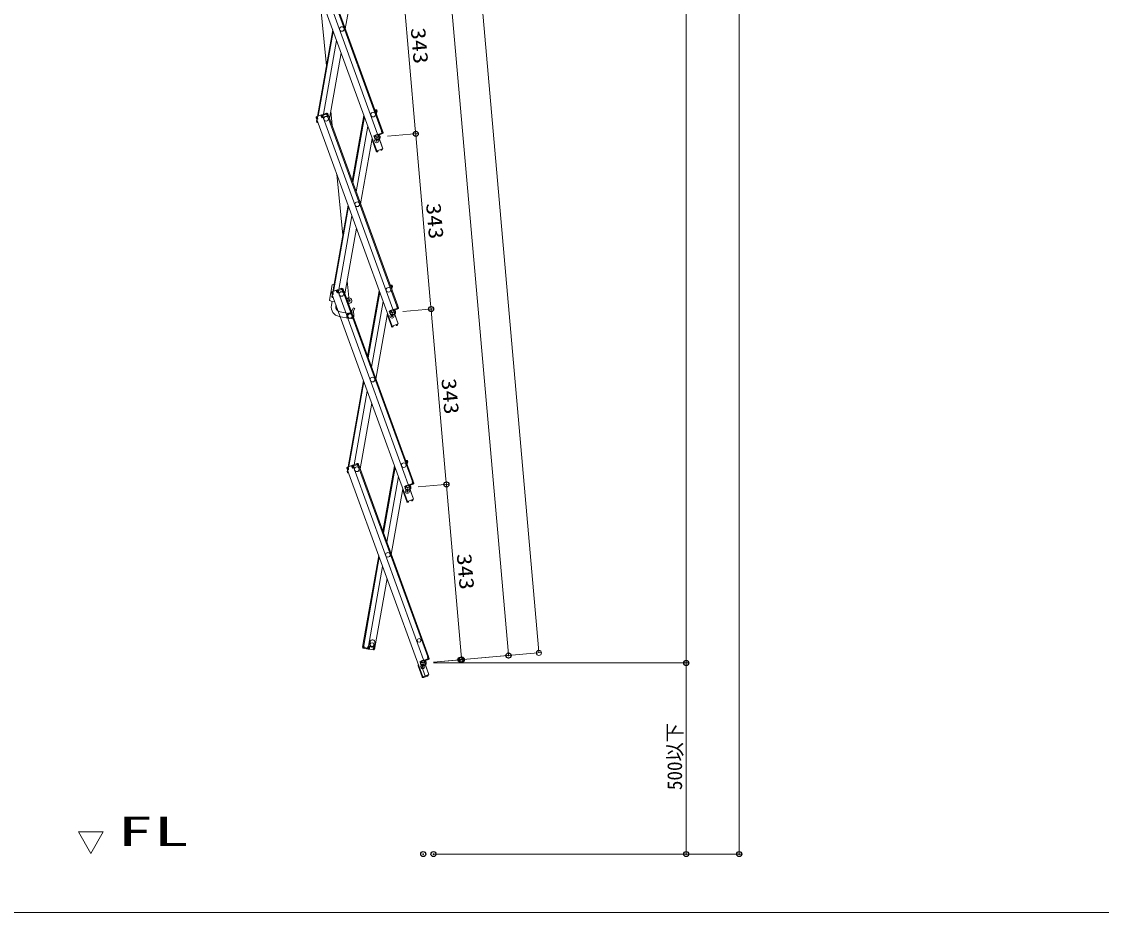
# Model space of a CAD drawing. Units: millimetres, scale not verified. Extents: x -2000 to 2000, y -1385 to 1385.
# Drawn here: x -333 to 718, y -1385 to -517 of the extents above; entities that cross this region are included whole.
import ezdxf
from ezdxf.enums import TextEntityAlignment as Align

# ---------------------------------------------------------------- set-up
doc = ezdxf.new("R2010")
doc.units = ezdxf.units.MM
doc.header["$LTSCALE"] = 10
doc.header["$PDMODE"] = 32
doc.header["$PDSIZE"] = 5
for name, color, linetype, lineweight in [('0-0_sunpou', 1, 'Continuous', 9), ('0-1_0', 7, 'Continuous', 9), ('0-3_zumenwaku', 6, 'Continuous', 9), ('0-4_moji', 2, 'Continuous', 9)]:
    doc.layers.add(name, color=color, linetype=linetype, lineweight=lineweight)
doc.layers.add('0-2_DEFPOINTS', color=7, linetype='Continuous')
doc.styles.add('ＭＳ ゴシック', font='')
doc.styles.get('ＭＳ ゴシック').set_extended_font_data('MS Gothic')

# ---------------------------------------------------------------- blocks, each defined once
blk = doc.blocks.new('_ORIGIN')
at = {"layer": '0-1_0', "color": 1}
blk.add_line((0, 0), (-10, 0), dxfattribs=at)
blk.add_circle((0, 0), 5, dxfattribs=at)

msp = doc.modelspace()

# ---------------------------------------------------------------- linework, layer by layer
at = {"layer": '0-0_sunpou'}
for p, q in [((170.08, -1127.08), (-11.65, 950.13)), ((313.97, 936.18), (313.97, -1136.91)), ((365.62, 925.45), (365.62, -1323.11)), ((-23, 739.16), (140.5, -1129.67)), ((36.04, -460.42), (50.11, -621.26)), ((23.06, -628.64), (53.03, -626.02)), ((23.06, -628.64), (53.03, -626.02)), ((50.98, -631.22), (65.05, -792.06)), ((38, -799.44), (67.98, -796.82)), ((38, -799.44), (67.98, -796.82)), ((65.92, -802.02), (79.99, -962.86)), ((52.94, -970.24), (82.92, -967.62)), ((52.94, -970.24), (82.92, -967.62)), ((80.87, -972.82), (94.94, -1133.66)), ((67.89, -1141.04), (143.43, -1134.43)), ((103.98, -1137.88), (173.01, -1131.84)), ((67.89, -1141.04), (97.86, -1138.42)), ((67.92, -1141.91), (316.47, -1141.91)), ((67.92, -1141.91), (316.51, -1141.91)), ((314.01, -1146.91), (314.01, -1323.11)), ((67.84, -1328.11), (316.51, -1328.11)), ((77.84, -1328.11), (368.12, -1328.11))]:
    msp.add_line(p, q, dxfattribs=at)
at = {"layer": '0-0_sunpou', "color": 7}
for p, q in [((-253.8, -1306.46), (-278.08, -1306.46)), ((-265.94, -1327.49), (-278.08, -1306.46)), ((-265.94, -1327.49), (-253.8, -1306.46))]:
    msp.add_line(p, q, dxfattribs=at)
at = {"layer": '0-1_0'}
for p, q in [((-60.68, -441.58), (12.6, -642.91)), ((-54.71, -439.4), (18.57, -640.73)), ((-50.25, -437.78), (17.33, -623.46)), ((-49.5, -437.51), (18.09, -623.19)), ((-6.8, -459.85), (-18.08, -523.82)), ((-36.55, -560.05), (-43.43, -488.98)), ((-45.23, -609.27), (-30.35, -524.89)), ((-44.36, -608.95), (-29.81, -526.39)), ((-39.21, -607.07), (-26.56, -535.32)), ((-33.49, -611.22), (-22.21, -547.26)), ((-41.46, -607.89), (-45.92, -609.52)), ((-45, -610.24), (-45.34, -609.3)), ((-41.71, -609.05), (-42.05, -608.11)), ((-41.19, -608.64), (-41.77, -608.86)), ((-41.71, -609.05), (-40.71, -610.55)), ((-41.19, -608.64), (-40.61, -610.24)), ((-36.25, -605.99), (-40.71, -607.62)), ((-40.61, -610.24), (-39.85, -609.97)), ((-35.97, -606.75), (-40.44, -608.37)), ((-40.44, -608.37), (-39.85, -609.97)), ((-40.44, -608.37), (-39.85, -609.97)), ((-40.2, -609.03), (-39.85, -609.97)), ((-39.85, -608.16), (-40.12, -607.41)), ((-39.61, -608.07), (-39.89, -607.32)), ((-39.78, -608.35), (-39.85, -608.16)), ((-39.78, -608.35), (-39.58, -610.14)), ((-36.79, -607.05), (-37.07, -606.29)), ((-36.56, -606.96), (-36.83, -606.21)), ((-36.49, -607.15), (-36.56, -606.96)), ((-36.49, -607.15), (-35.49, -608.65)), ((-35.97, -606.75), (-35.39, -608.34)), ((-35.49, -608.65), (-34.55, -608.31)), ((-35.39, -608.34), (-34.64, -608.07)), ((-35.31, -608.58), (32.28, -794.26)), ((-35.22, -606.47), (-34.64, -608.07)), ((-34.55, -608.31), (33.03, -793.99)), ((-30.93, -618.27), (-32.28, -604.31)), ((0, -608.29), (-11.28, -672.25)), ((-10.73, -673.76), (0.55, -609.79)), ((10.63, -602.71), (12.21, -602.99)), ((11.42, -603.87), (11.59, -602.88)), ((11.42, -603.87), (11.49, -605.07)), ((12.07, -603.78), (11.45, -603.67)), ((11.72, -605.7), (12.52, -605.84)), ((12.07, -603.78), (11.77, -605.45)), ((11.77, -605.45), (12.56, -605.59)), ((12.73, -604.61), (12.27, -607.22)), ((12.85, -603.92), (12.56, -605.59)), ((12.73, -604.61), (12.56, -605.59)), ((12.73, -604.61), (12.56, -605.59)), ((-46.4, -610.54), (-45.82, -612.14)), ((-46.16, -611.2), (-45.82, -612.14)), ((-46.09, -614.13), (-45.79, -612.45)), ((-45.97, -613.44), (-45.79, -612.45)), ((-45.07, -611.87), (-45.82, -612.14)), ((-44.8, -612.03), (-45.74, -612.38)), ((-45.74, -612.38), (27.54, -813.7)), ((-45.65, -610.27), (-45.06, -610.06)), ((-45.65, -610.27), (-45.07, -611.87)), ((-45.49, -610.72), (-45.39, -610.18)), ((-45.44, -615.05), (-44.71, -615.18)), ((-45.3, -614.27), (-45.22, -613.8)), ((-45.3, -614.27), (-45.03, -614.31)), ((-45, -610.24), (-44.8, -612.03)), ((-44.79, -614.97), (-44.82, -615.16)), ((-39.58, -610.14), (-40.71, -610.55)), ((-39.58, -610.14), (-39.77, -610.2)), ((-39.77, -610.2), (33.51, -811.53)), ((3.8, -618.72), (-7.48, -682.68)), ((8.14, -630.65), (-3.14, -694.62)), ((11.49, -627.66), (9.85, -628.26)), ((9.85, -628.26), (10.64, -630.42)), ((12.01, -629.07), (10.36, -629.67)), ((11.49, -627.66), (12.28, -629.83)), ((13.94, -626.56), (13.47, -626.73)), ((13.81, -627.67), (18.57, -640.73)), ((13.94, -626.56), (14.28, -627.5)), ((18, -625.3), (14.01, -626.75)), ((17.34, -625.53), (14.01, -626.75)), ((18.28, -626.05), (14.28, -627.5)), ((17.15, -623.53), (18.09, -623.19)), ((17.35, -625.32), (17.15, -623.53)), ((17.18, -625.59), (17.45, -626.35)), ((17.35, -625.32), (17.41, -625.51)), ((17.41, -625.51), (17.69, -626.26)), ((17.42, -623.7), (18.17, -623.42)), ((18, -625.3), (17.42, -623.7)), ((18.17, -623.42), (18.51, -624.36)), ((18.75, -625.02), (18.17, -623.42)), ((11.89, -643), (7.97, -632.24)), ((18.57, -640.73), (12.6, -642.91)), ((16.4, -641.8), (17.08, -641.33)), ((17.08, -641.33), (17.06, -641.28)), ((17.83, -641.05), (17.81, -641.01)), ((11.89, -643), (12.55, -642.76)), ((11.96, -643.19), (11.89, -643)), ((12.71, -642.92), (12.69, -642.87)), ((13.54, -642.85), (12.71, -642.92)), ((13.36, -643.66), (12.78, -643.71)), ((13.36, -643.66), (13.58, -643.39)), ((13.54, -642.85), (13.58, -643.39)), ((17.06, -642.31), (17.54, -641.98)), ((-20.6, -725.1), (-26.34, -665.65)), ((-30.29, -780.06), (-15.41, -695.69)), ((-29.42, -779.75), (-14.86, -697.19)), ((-24.27, -777.87), (-11.62, -706.12)), ((-18.55, -782.02), (-7.27, -718.06)), ((-33.59, -788.28), (-30.96, -773.35)), ((-21.3, -776.79), (-25.77, -778.42)), ((-21.03, -777.55), (-25.49, -779.17)), ((-24.91, -778.96), (-25.18, -778.21)), ((-24.67, -778.87), (-24.94, -778.12)), ((-21.85, -777.85), (-22.13, -777.09)), ((-21.62, -777.76), (-21.89, -777.01)), ((-21.55, -777.95), (-21.62, -777.76)), ((-21.55, -777.95), (-20.55, -779.45)), ((-21.03, -777.55), (-20.45, -779.14)), ((-20.28, -777.27), (-19.7, -778.87)), ((-14.44, -788.83), (-16.32, -769.36)), ((25.58, -773.51), (27.15, -773.79)), ((26.36, -774.67), (26.53, -773.68)), ((26.36, -774.67), (26.44, -775.87)), ((27.01, -774.58), (26.39, -774.47)), ((26.66, -776.5), (27.46, -776.64)), ((27.01, -774.58), (26.71, -776.25)), ((26.71, -776.25), (27.5, -776.39)), ((27.68, -775.41), (27.22, -778.01)), ((27.8, -774.72), (27.5, -776.39)), ((27.68, -775.41), (27.5, -776.39)), ((27.68, -775.41), (27.5, -776.39)), ((-31.46, -781.34), (-30.88, -782.94)), ((-31.22, -782), (-30.88, -782.94)), ((-31.15, -784.93), (-30.85, -783.25)), ((-31.02, -784.24), (-30.85, -783.25)), ((-26.52, -778.69), (-30.98, -780.32)), ((-30.13, -782.67), (-30.88, -782.94)), ((-29.85, -782.83), (-30.79, -783.17)), ((-30.79, -783.17), (42.48, -984.5)), ((-30.71, -781.07), (-30.12, -780.86)), ((-30.71, -781.07), (-30.13, -782.67)), ((-30.55, -781.52), (-30.45, -780.97)), ((-30.5, -785.85), (-29.77, -785.98)), ((-30.05, -781.04), (-30.39, -780.1)), ((-30.36, -785.07), (-30.28, -784.6)), ((-30.36, -785.07), (-30.09, -785.11)), ((-30.05, -781.04), (-29.85, -782.83)), ((-29.85, -785.77), (-29.88, -785.96)), ((-26.76, -779.85), (-27.11, -778.91)), ((-26.24, -779.44), (-26.83, -779.66)), ((-26.76, -779.85), (-25.77, -781.35)), ((-26.24, -779.44), (-25.66, -781.04)), ((-24.64, -780.93), (-25.77, -781.35)), ((-25.66, -781.04), (-24.91, -780.77)), ((-25.49, -779.17), (-24.91, -780.77)), ((-25.49, -779.17), (-24.91, -780.77)), ((-25.25, -779.83), (-24.91, -780.77)), ((-24.84, -779.14), (-24.91, -778.96)), ((-24.84, -779.14), (-24.64, -780.93)), ((-24.64, -780.93), (-24.83, -781)), ((-24.83, -781), (48.45, -982.33)), ((-20.55, -779.45), (-19.61, -779.1)), ((-20.45, -779.14), (-19.7, -778.87)), ((-20.36, -779.38), (47.22, -965.06)), ((-19.61, -779.1), (47.97, -964.79)), ((-15.69, -789.89), (-15.69, -788.83)), ((14.94, -779.09), (3.66, -843.05)), ((4.21, -844.56), (15.49, -780.59)), ((-31.68, -793.26), (-31.03, -789.57)), ((-31.15, -789.55), (-28.29, -790.05)), ((-27.24, -794.04), (-27.11, -793.29)), ((-14.44, -790.08), (-15.62, -790.08)), ((-14.44, -791.58), (-15.07, -791.58)), ((-11.68, -798.95), (-11.47, -801.46)), ((-11.48, -798.08), (-10.19, -795.83)), ((-8.89, -796.58), (-10.19, -795.83)), ((-10.19, -798.83), (-8.89, -796.58)), ((-10.19, -798.83), (-9.8, -803.53)), ((18.74, -789.52), (7.46, -853.48)), ((26.44, -798.46), (24.79, -799.06)), ((24.79, -799.06), (25.58, -801.22)), ((26.44, -798.46), (27.22, -800.62)), ((28.88, -797.36), (28.41, -797.53)), ((28.75, -798.47), (33.51, -811.53)), ((28.88, -797.36), (29.22, -798.3)), ((32.94, -796.09), (28.95, -797.55)), ((32.29, -796.33), (28.95, -797.55)), ((33.22, -796.85), (29.22, -798.3)), ((32.09, -794.33), (33.03, -793.99)), ((32.29, -796.12), (32.09, -794.33)), ((32.12, -796.39), (32.4, -797.15)), ((32.94, -796.09), (32.36, -794.5)), ((33.7, -795.82), (33.12, -794.22)), ((-23.97, -804.27), (-13.88, -806.05)), ((-23.19, -799.83), (-13.09, -801.61)), ((-11.81, -805.33), (-11.94, -805.86)), ((23.08, -801.45), (11.8, -865.42)), ((26.83, -813.8), (22.92, -803.04)), ((26.95, -799.87), (25.31, -800.47)), ((26.83, -813.8), (27.49, -813.56)), ((26.9, -813.99), (26.83, -813.8)), ((33.51, -811.53), (27.54, -813.7)), ((27.65, -813.72), (27.64, -813.67)), ((28.48, -813.65), (27.65, -813.72)), ((28.3, -814.46), (27.72, -814.51)), ((28.3, -814.46), (28.53, -814.19)), ((28.48, -813.65), (28.53, -814.19)), ((31.34, -812.6), (32.02, -812.13)), ((32.02, -812.13), (32.01, -812.08)), ((32.01, -813.11), (32.48, -812.78)), ((32.77, -811.85), (32.76, -811.81)), ((-15.35, -950.86), (-0.47, -866.49)), ((-14.48, -950.55), (0.08, -867.99)), ((-9.32, -948.67), (3.33, -876.92)), ((-3.61, -952.82), (7.67, -888.85)), ((40.52, -944.31), (42.09, -944.59)), ((41.3, -945.47), (41.48, -944.48)), ((41.3, -945.47), (41.38, -946.67)), ((41.95, -945.38), (41.34, -945.27)), ((41.95, -945.38), (41.66, -947.05)), ((42.62, -946.2), (42.16, -948.81)), ((42.74, -945.52), (42.44, -947.19)), ((42.62, -946.2), (42.44, -947.19)), ((42.62, -946.2), (42.44, -947.19)), ((-16.52, -952.14), (-15.94, -953.74)), ((-16.28, -952.8), (-15.94, -953.74)), ((-16.2, -955.73), (-15.91, -954.05)), ((-16.08, -955.04), (-15.91, -954.05)), ((-11.58, -949.49), (-16.04, -951.12)), ((-15.18, -953.47), (-15.94, -953.74)), ((-15.91, -954.05), (-15.85, -953.71)), ((-15.82, -954.07), (-15.91, -954.05)), ((-14.91, -953.63), (-15.85, -953.97)), ((-15.85, -953.97), (57.43, -1155.3)), ((-15.76, -951.87), (-15.18, -951.65)), ((-15.76, -951.87), (-15.18, -953.47)), ((-15.6, -952.32), (-15.51, -951.77)), ((-15.55, -956.65), (-14.83, -956.78)), ((-15.11, -951.84), (-15.45, -950.9)), ((-15.42, -955.86), (-15.33, -955.4)), ((-15.42, -955.86), (-15.14, -955.91)), ((-15.11, -951.84), (-14.91, -953.63)), ((-11.82, -950.65), (-12.16, -949.71)), ((-11.3, -950.24), (-11.89, -950.46)), ((-11.82, -950.65), (-10.82, -952.14)), ((-11.3, -950.24), (-10.72, -951.84)), ((-6.36, -947.59), (-10.82, -949.22)), ((-9.69, -951.73), (-10.82, -952.14)), ((-10.72, -951.84), (-9.97, -951.57)), ((-6.09, -948.35), (-10.55, -949.97)), ((-10.55, -949.97), (-9.97, -951.57)), ((-10.55, -949.97), (-9.97, -951.57)), ((-10.31, -950.63), (-9.97, -951.57)), ((-9.96, -949.76), (-10.24, -949)), ((-9.73, -949.67), (-10, -948.92)), ((-9.89, -949.94), (-9.96, -949.76)), ((-9.89, -949.94), (-9.69, -951.73)), ((-9.69, -951.73), (-9.88, -951.8)), ((-6.91, -948.64), (-7.18, -947.89)), ((-6.67, -948.56), (-6.95, -947.81)), ((-6.61, -948.75), (-6.67, -948.56)), ((-6.61, -948.75), (-5.61, -950.25)), ((-6.09, -948.35), (-5.5, -949.94)), ((-5.61, -950.25), (-4.67, -949.9)), ((-5.5, -949.94), (-4.75, -949.67)), ((-5.42, -950.18), (62.16, -1135.86)), ((-5.33, -948.07), (-4.75, -949.67)), ((-4.67, -949.9), (62.92, -1135.59)), ((29.89, -949.89), (18.61, -1013.85)), ((19.15, -1015.35), (30.43, -951.39)), ((41.61, -947.3), (42.4, -947.44)), ((41.66, -947.05), (42.44, -947.19)), ((33.68, -960.32), (22.4, -1024.28)), ((47.89, -966.89), (43.89, -968.35)), ((47.23, -967.13), (43.89, -968.35)), ((48.16, -967.65), (44.17, -969.1)), ((47.03, -965.13), (47.97, -964.79)), ((47.23, -966.92), (47.03, -965.13)), ((47.07, -967.19), (47.34, -967.95)), ((47.23, -966.92), (47.3, -967.11)), ((47.3, -967.11), (47.57, -967.86)), ((47.31, -965.3), (48.06, -965.02)), ((47.89, -966.89), (47.31, -965.3)), ((48.06, -965.02), (48.4, -965.96)), ((48.64, -966.62), (48.06, -965.02)), ((38.03, -972.25), (26.75, -1036.22)), ((41.78, -984.6), (37.86, -973.84)), ((41.38, -969.26), (39.74, -969.86)), ((39.74, -969.86), (40.52, -972.02)), ((41.89, -970.67), (40.25, -971.27)), ((41.38, -969.26), (42.17, -971.42)), ((43.83, -968.16), (43.36, -968.33)), ((43.7, -969.27), (48.45, -982.33)), ((43.83, -968.16), (44.17, -969.1)), ((41.78, -984.6), (42.43, -984.36)), ((41.84, -984.79), (41.78, -984.6)), ((48.45, -982.33), (42.48, -984.5)), ((42.6, -984.52), (42.58, -984.47)), ((43.42, -984.44), (42.6, -984.52)), ((43.24, -985.26), (42.67, -985.31)), ((43.24, -985.26), (43.47, -984.99)), ((43.42, -984.44), (43.47, -984.99)), ((46.29, -983.4), (46.97, -982.93)), ((46.97, -982.93), (46.95, -982.88)), ((46.95, -983.91), (47.42, -983.58)), ((47.72, -982.65), (47.7, -982.61)), ((-0.92, -1124.6), (14.47, -1037.29)), ((-0.13, -1124.74), (15.02, -1038.79)), ((4.54, -1125.57), (18.27, -1047.72)), ((10.8, -1126.67), (22.61, -1059.65)), ((-1.26, -1126.52), (-0.97, -1124.85)), ((-1.14, -1125.84), (-0.97, -1124.85)), ((-0.18, -1124.99), (-0.97, -1124.85)), ((0.06, -1124.78), (-0.92, -1124.6)), ((-0.47, -1126.66), (-0.18, -1124.99)), ((0.18, -1126.58), (0.06, -1124.78)), ((6.28, -1121.05), (5.78, -1123.91)), ((10.21, -1124.69), (10.71, -1121.83)), ((-0.61, -1127.45), (4.07, -1128.28)), ((-0.47, -1126.66), (4.21, -1127.49)), ((0.39, -1126.82), (0.25, -1127.6)), ((3.34, -1127.34), (3.2, -1128.12)), ((3.59, -1127.38), (3.45, -1128.17)), ((3.62, -1127.18), (3.59, -1127.38)), ((3.62, -1127.18), (4.35, -1125.53)), ((4.21, -1127.49), (4.5, -1125.81)), ((4.21, -1127.49), (4.5, -1125.81)), ((4.21, -1127.49), (4.5, -1125.81)), ((4.33, -1126.8), (4.5, -1125.81)), ((4.35, -1125.53), (4.54, -1125.57)), ((4.35, -1125.53), (5.53, -1125.74)), ((5.29, -1125.95), (4.5, -1125.81)), ((4.85, -1128.42), (9.53, -1129.24)), ((4.99, -1127.63), (5.29, -1125.95)), ((4.99, -1127.63), (5.61, -1127.74)), ((5.64, -1127.54), (5.47, -1128.52)), ((5.64, -1127.54), (5.53, -1125.74)), ((9.09, -1128.15), (8.92, -1129.13)), ((9.67, -1128.45), (9.06, -1128.34)), ((9.09, -1128.15), (9.81, -1126.5)), ((9.67, -1128.45), (9.97, -1126.78)), ((9.81, -1126.5), (10.8, -1126.67)), ((9.97, -1126.78), (10.75, -1126.92)), ((10.46, -1128.59), (10.75, -1126.92)), ((10.58, -1127.9), (10.75, -1126.92)), ((10.58, -1127.9), (10.75, -1126.92)), ((61.98, -1135.93), (62.92, -1135.59)), ((62.18, -1137.72), (61.98, -1135.93)), ((62.25, -1136.1), (63, -1135.82)), ((63, -1135.82), (63.34, -1136.76)), ((63.58, -1137.42), (63, -1135.82)), ((56.72, -1155.4), (52.8, -1144.64)), ((56.32, -1140.06), (54.68, -1140.66)), ((54.68, -1140.66), (55.47, -1142.82)), ((56.84, -1141.47), (55.19, -1142.07)), ((60.04, -1155.4), (56.13, -1144.64)), ((56.32, -1140.06), (57.11, -1142.22)), ((58.77, -1138.96), (58.3, -1139.13)), ((58.64, -1140.07), (63.4, -1153.13)), ((58.77, -1138.96), (59.11, -1139.9)), ((62.83, -1137.69), (58.84, -1139.15)), ((62.17, -1137.93), (58.84, -1139.15)), ((63.1, -1138.45), (59.11, -1139.9)), ((62.01, -1137.99), (62.28, -1138.74)), ((62.18, -1137.72), (62.24, -1137.91)), ((62.24, -1137.91), (62.52, -1138.66)), ((62.83, -1137.69), (62.25, -1136.1)), ((56.72, -1155.4), (57.38, -1155.16)), ((56.79, -1155.59), (56.72, -1155.4)), ((57.54, -1155.32), (57.52, -1155.27)), ((58.36, -1155.24), (57.54, -1155.32)), ((58.18, -1156.06), (57.61, -1156.11)), ((61.89, -1154.71), (58.18, -1156.06)), ((58.18, -1156.06), (58.41, -1155.79)), ((58.36, -1155.24), (58.41, -1155.79)), ((61.23, -1154.2), (61.91, -1153.73)), ((61.91, -1153.73), (61.89, -1153.68)), ((61.89, -1154.71), (62.37, -1154.38)), ((62.66, -1153.45), (62.64, -1153.41))]:
    msp.add_line(p, q, dxfattribs=at)
for points in [[(-45.7, -612.47), (-45.79, -612.45), (-45.73, -612.11)], [(16.4, -641.8), (16.72, -642.25), (17.06, -642.31)], [(-30.76, -783.27), (-30.85, -783.25), (-30.79, -782.91)], [(32.29, -796.12), (32.36, -796.31), (32.63, -797.06)], [(32.36, -794.5), (33.12, -794.22), (33.46, -795.16)], [(31.34, -812.6), (31.66, -813.05), (32.01, -813.11)], [(-9.88, -951.8), (63.4, -1153.13), (57.43, -1155.3)], [(46.29, -983.4), (46.6, -983.85), (46.95, -983.91)], [(0.18, -1126.58), (0.14, -1126.77), (0, -1127.56)], [(61.23, -1154.2), (61.55, -1154.65), (61.89, -1154.71)]]:
    msp.add_lwpolyline(points, dxfattribs=at)
for centre, radius in [((-21.36, -524.1), 2.25), ((-36.77, -611.51), 2.25), ((-36.77, -611.51), 2.25), ((9, -607.5), 2.25), ((12.48, -632.94), 2), ((12.48, -632.94), 0.6), ((-6.41, -694.9), 2.25), ((23.94, -778.3), 2.25), ((-21.82, -782.31), 2.25), ((-21.82, -782.31), 2.25), ((-13.49, -803.83), 2.25), ((27.43, -803.74), 2), ((27.43, -803.74), 0.6), ((8.53, -865.7), 2.25), ((-6.88, -953.1), 2.25), ((-6.88, -953.1), 2.25), ((38.88, -949.1), 2.25), ((42.37, -974.54), 2), ((42.37, -974.54), 0.6), ((23.47, -1036.5), 2.25), ((8.06, -1123.9), 1.8), ((53.83, -1119.9), 1.75), ((57.31, -1145.34), 2), ((57.31, -1145.34), 0.6)]:
    msp.add_circle(centre, radius, dxfattribs=at)
for centre, radius, start, end in [((-45.65, -610.27), 0.8, 110, 200), ((-41.19, -608.64), 0.8, 20, 110), ((-40.44, -608.37), 0.8, 110, 140), ((-35.97, -606.75), 0.8, 20, 110), ((12.07, -603.78), 0.8, 350, 80), ((-45.3, -614.27), 0.8, 170, 260), ((18, -625.3), 0.8, 290, 20), ((8.73, -631.97), 0.8, 117.18076, 200), ((17.08, -641.33), 0.8, 305, 20), ((12.71, -642.92), 0.8, 200, 275), ((-27.33, -781.59), 9, 100.65731, 113.74899), ((-21.03, -777.55), 0.8, 20, 110), ((27.01, -774.58), 0.8, 350, 80), ((-30.16, -784.64), 5, 226.63299, 260), ((-30.71, -781.07), 0.8, 110, 200), ((-30.36, -785.07), 0.8, 170, 260), ((-26.24, -779.44), 0.8, 20, 110), ((-25.49, -779.17), 0.8, 110, 140), ((-14.44, -788.83), 2.75, 270, 143.97028), ((-14.44, -788.83), 1.25, 270, 180), ((-22.32, -794.91), 9.5, 170, 260), ((-22.32, -794.91), 5, 170, 260), ((-10.19, -798.83), 1.5, 150, 184.71707), ((32.94, -796.09), 0.8, 290, 20), ((-13.49, -803.83), 3, 70.67892, 231.58801), ((-13.49, -803.83), 2.2, 180, 4.71707), ((-11.69, -805.92), 0.25, 166.10921, 310.6304), ((-13.49, -803.83), 3, 354.20176, 45.79824), ((-13.49, -803.83), 3.7, 336.88631, 4.71707), ((23.67, -802.77), 0.8, 117.18076, 200), ((27.65, -813.72), 0.8, 200, 275), ((32.02, -812.13), 0.8, 305, 20), ((41.95, -945.38), 0.8, 350, 80), ((-15.76, -951.87), 0.8, 110, 200), ((-15.42, -955.86), 0.8, 170, 260), ((-11.3, -950.24), 0.8, 20, 110), ((-10.55, -949.97), 0.8, 110, 140), ((-6.09, -948.35), 0.8, 20, 110), ((47.89, -966.89), 0.8, 290, 20), ((38.61, -973.57), 0.8, 117.18076, 200), ((42.6, -984.52), 0.8, 200, 275), ((46.97, -982.93), 0.8, 305, 20), ((7.99, -1124.3), 2.25, 170, 350), ((8.5, -1121.44), 2.25, 350, 170), ((-0.47, -1126.66), 0.8, 170, 260), ((4.21, -1127.49), 0.8, 260, 290), ((4.99, -1127.63), 0.8, 170, 260), ((9.67, -1128.45), 0.8, 260, 350), ((53.55, -1144.37), 0.8, 117.18076, 200), ((62.83, -1137.69), 0.8, 290, 20), ((57.54, -1155.32), 0.8, 200, 275), ((61.91, -1153.73), 0.8, 305, 20)]:
    msp.add_arc(centre, radius, start, end, dxfattribs=at)
at = {"layer": '0-2_DEFPOINTS'}
for p in [(13.1, -629.51), (13.1, -629.51), (50.54, -626.24), (28.04, -800.31), (28.04, -800.31), (65.49, -797.04), (80.43, -967.84), (42.98, -971.11), (42.98, -971.11), (140.94, -1134.65), (57.92, -1141.91), (57.92, -1141.91), (94.02, -1138.75), (95.37, -1138.64), (313.97, -1141.91), (57.84, -1328.11), (67.84, -1328.11), (314.01, -1328.11), (365.62, -1328.11)]:
    msp.add_point(p, dxfattribs=at)
at = {"layer": '0-3_zumenwaku'}
msp.add_lwpolyline([(-1999.76, -1384.96), (2000.24, -1384.96), (2000.24, 1385.04), (-1999.76, 1385.04)], close=True, dxfattribs=at)

# ---------------------------------------------------------------- block references
at = {"layer": '0-0_sunpou', "xscale": 0.5, "yscale": 0.5}
for p, rotation in [((50.54, -626.24), 275), ((50.54, -626.24), 95), ((65.49, -797.04), 275), ((65.49, -797.04), 95), ((80.43, -967.84), 275), ((80.43, -967.84), 95), ((95.37, -1138.64), 275), ((140.94, -1134.65), 275), ((170.52, -1132.06), 275), ((313.97, -1141.91), 270), ((314.01, -1141.91), 90), ((314.01, -1328.11), 270), ((365.62, -1328.11), 270)]:
    msp.add_blockref('_ORIGIN', p, dxfattribs=dict(at, rotation=rotation))

# ---------------------------------------------------------------- texts
at = {"layer": '0-0_sunpou', "color": 2, "style": 'ＭＳ ゴシック'}
for s, height, rotation, width, p in [('343', 14.44, 275, 1.2, (41.3, -523.79)), ('343', 14.44, 275, 1.2, (56.25, -694.58)), ('343', 14.44, 275, 1.2, (71.19, -865.38)), ('343', 14.44, 275, 1.2, (86.13, -1036.18)), ('500以下', 14.43, 90, 0.95, (314.28, -1265.81))]:
    msp.add_text(s, height=height, rotation=rotation, dxfattribs=dict(at, width=width)).set_placement(p, align=Align.BOTTOM_LEFT)
at = {"layer": '0-4_moji', "style": 'ＭＳ ゴシック', "width": 1.8}
msp.add_text('FL', height=28.86, dxfattribs=at).set_placement((-240.56, -1329.04), align=Align.BOTTOM_LEFT)

doc.saveas('drawing.dxf')
